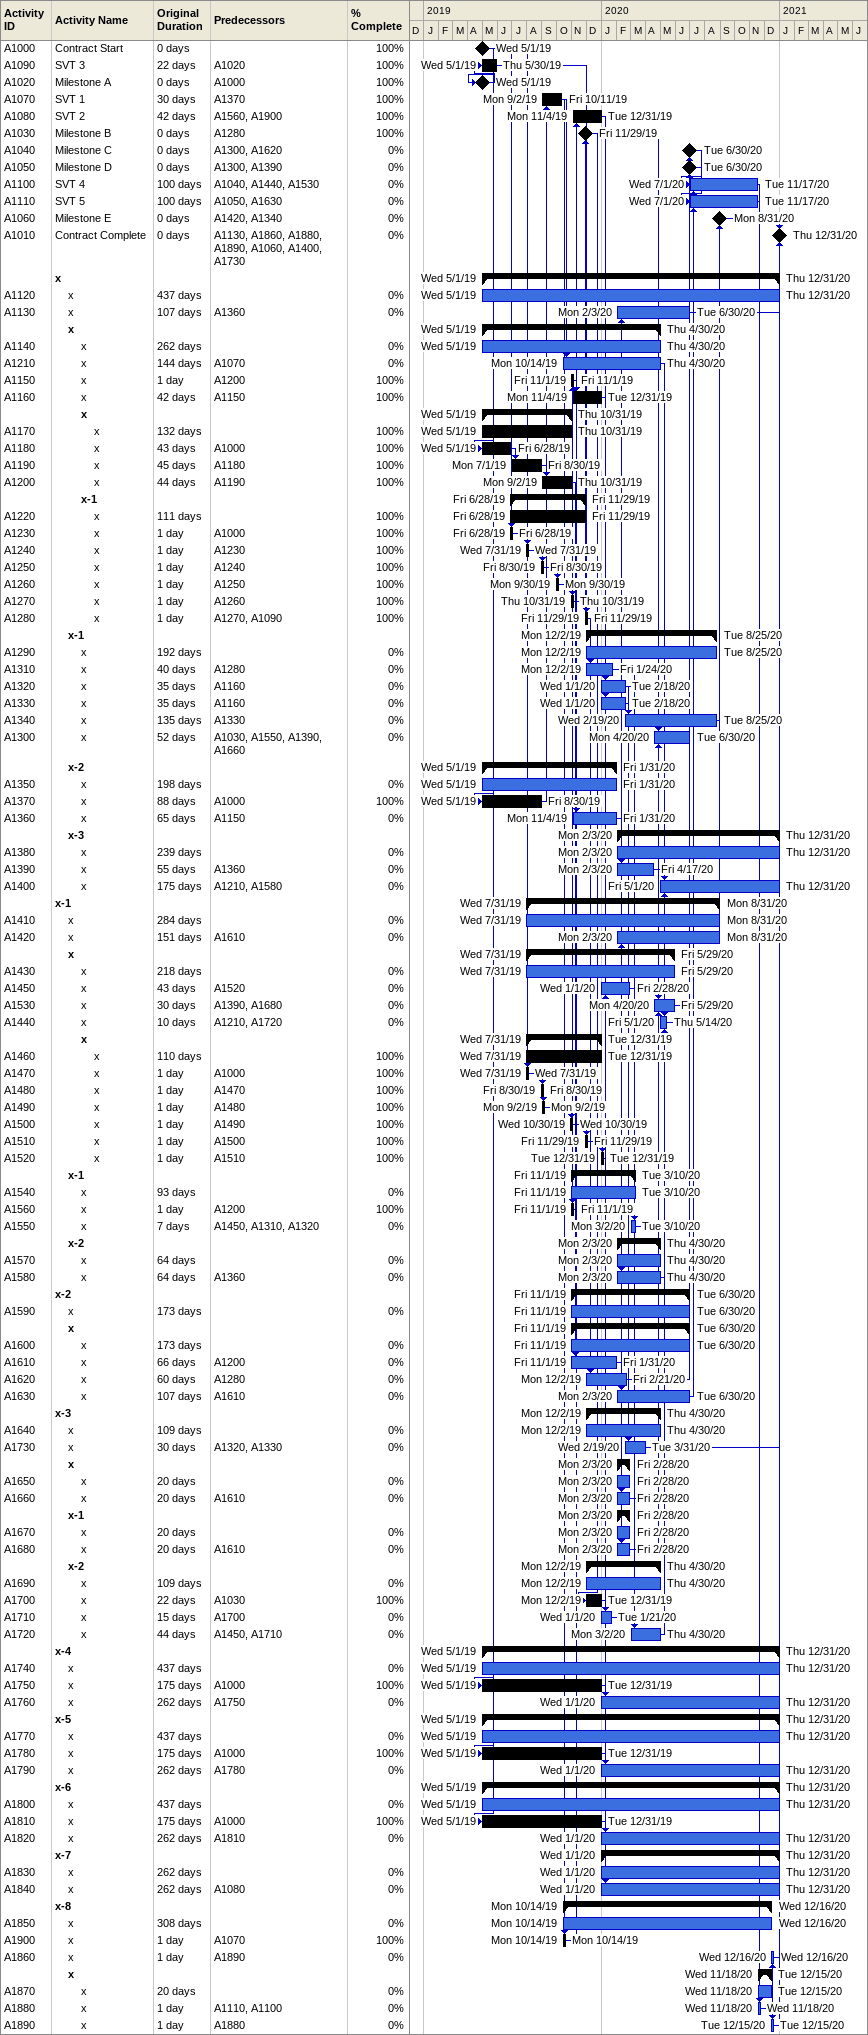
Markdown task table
| ID | Level | Task | Original duration | Start | Finish | Predecessors | % complete |
|---|---|---|---|---|---|---|---|
| A1000 | 1 | Contract Start | 0d | 2019-05-01 | 2019-05-01 |  | 100 |
| A1090 | 1 | SVT 3 | 22d | 2019-05-01 | 2019-05-30 | A1020 | 100 |
| A1020 | 1 | Milestone A | 0d | 2019-05-01 | 2019-05-01 | A1000 | 100 |
| A1070 | 1 | SVT 1 | 30d | 2019-09-02 | 2019-10-11 | A1370 | 100 |
| A1080 | 1 | SVT 2 | 42d | 2019-11-04 | 2019-12-31 | A1560, A1900 | 100 |
| A1030 | 1 | Milestone B | 0d | 2019-11-29 | 2019-11-29 | A1280 | 100 |
| A1040 | 1 | Milestone C | 0d | 2020-06-30 | 2020-06-30 | A1300, A1620 | 0 |
| A1050 | 1 | Milestone D | 0d | 2020-06-30 | 2020-06-30 | A1300, A1390 | 0 |
| A1100 | 1 | SVT 4 | 100d | 2020-07-01 | 2020-11-17 | A1040, A1440, A1530 | 0 |
| A1110 | 1 | SVT 5 | 100d | 2020-07-01 | 2020-11-17 | A1050, A1630 | 0 |
| A1060 | 1 | Milestone E | 0d | 2020-08-31 | 2020-08-31 | A1420, A1340 | 0 |
| A1010 | 1 | Contract Complete | 0d | 2020-12-31 | 2020-12-31 | A1130, A1860, A1880, A1890, A1060, A1400, A1730 | 0 |
|  | 1 | **x** |  | 2019-05-01 | 2020-12-31 |  |  |
| A1120 | 2 | x | 437d | 2019-05-01 | 2020-12-31 |  | 0 |
| A1130 | 2 | x | 107d | 2020-02-03 | 2020-06-30 | A1360 | 0 |
|  | 2 | **x** |  | 2019-05-01 | 2020-04-30 |  |  |
| A1140 | 3 | x | 262d | 2019-05-01 | 2020-04-30 |  | 0 |
| A1210 | 3 | x | 144d | 2019-10-14 | 2020-04-30 | A1070 | 0 |
| A1150 | 3 | x | 1d | 2019-11-01 | 2019-11-01 | A1200 | 100 |
| A1160 | 3 | x | 42d | 2019-11-04 | 2019-12-31 | A1150 | 100 |
|  | 3 | **x** |  | 2019-05-01 | 2019-10-31 |  |  |
| A1170 | 4 | x | 132d | 2019-05-01 | 2019-10-31 |  | 100 |
| A1180 | 4 | x | 43d | 2019-05-01 | 2019-06-28 | A1000 | 100 |
| A1190 | 4 | x | 45d | 2019-07-01 | 2019-08-30 | A1180 | 100 |
| A1200 | 4 | x | 44d | 2019-09-02 | 2019-10-31 | A1190 | 100 |
|  | 3 | **x-1** |  | 2019-06-28 | 2019-11-29 |  |  |
| A1220 | 4 | x | 111d | 2019-06-28 | 2019-11-29 |  | 100 |
| A1230 | 4 | x | 1d | 2019-06-28 | 2019-06-28 | A1000 | 100 |
| A1240 | 4 | x | 1d | 2019-07-31 | 2019-07-31 | A1230 | 100 |
| A1250 | 4 | x | 1d | 2019-08-30 | 2019-08-30 | A1240 | 100 |
| A1260 | 4 | x | 1d | 2019-09-30 | 2019-09-30 | A1250 | 100 |
| A1270 | 4 | x | 1d | 2019-10-31 | 2019-10-31 | A1260 | 100 |
| A1280 | 4 | x | 1d | 2019-11-29 | 2019-11-29 | A1270, A1090 | 100 |
|  | 2 | **x-1** |  | 2019-12-02 | 2020-08-25 |  |  |
| A1290 | 3 | x | 192d | 2019-12-02 | 2020-08-25 |  | 0 |
| A1310 | 3 | x | 40d | 2019-12-02 | 2020-01-24 | A1280 | 0 |
| A1320 | 3 | x | 35d | 2020-01-01 | 2020-02-18 | A1160 | 0 |
| A1330 | 3 | x | 35d | 2020-01-01 | 2020-02-18 | A1160 | 0 |
| A1340 | 3 | x | 135d | 2020-02-19 | 2020-08-25 | A1330 | 0 |
| A1300 | 3 | x | 52d | 2020-04-20 | 2020-06-30 | A1030, A1550, A1390, A1660 | 0 |
|  | 2 | **x-2** |  | 2019-05-01 | 2020-01-31 |  |  |
| A1350 | 3 | x | 198d | 2019-05-01 | 2020-01-31 |  | 0 |
| A1370 | 3 | x | 88d | 2019-05-01 | 2019-08-30 | A1000 | 100 |
| A1360 | 3 | x | 65d | 2019-11-04 | 2020-01-31 | A1150 | 0 |
|  | 2 | **x-3** |  | 2020-02-03 | 2020-12-31 |  |  |
| A1380 | 3 | x | 239d | 2020-02-03 | 2020-12-31 |  | 0 |
| A1390 | 3 | x | 55d | 2020-02-03 | 2020-04-17 | A1360 | 0 |
| A1400 | 3 | x | 175d | 2020-05-01 | 2020-12-31 | A1210, A1580 | 0 |
|  | 1 | **x-1** |  | 2019-07-31 | 2020-08-31 |  |  |
| A1410 | 2 | x | 284d | 2019-07-31 | 2020-08-31 |  | 0 |
| A1420 | 2 | x | 151d | 2020-02-03 | 2020-08-31 | A1610 | 0 |
|  | 2 | **x** |  | 2019-07-31 | 2020-05-29 |  |  |
| A1430 | 3 | x | 218d | 2019-07-31 | 2020-05-29 |  | 0 |
| A1450 | 3 | x | 43d | 2020-01-01 | 2020-02-28 | A1520 | 0 |
| A1530 | 3 | x | 30d | 2020-04-20 | 2020-05-29 | A1390, A1680 | 0 |
| A1440 | 3 | x | 10d | 2020-05-01 | 2020-05-14 | A1210, A1720 | 0 |
|  | 3 | **x** |  | 2019-07-31 | 2019-12-31 |  |  |
| A1460 | 4 | x | 110d | 2019-07-31 | 2019-12-31 |  | 100 |
| A1470 | 4 | x | 1d | 2019-07-31 | 2019-07-31 | A1000 | 100 |
| A1480 | 4 | x | 1d | 2019-08-30 | 2019-08-30 | A1470 | 100 |
| A1490 | 4 | x | 1d | 2019-09-02 | 2019-09-02 | A1480 | 100 |
| A1500 | 4 | x | 1d | 2019-10-30 | 2019-10-30 | A1490 | 100 |
| A1510 | 4 | x | 1d | 2019-11-29 | 2019-11-29 | A1500 | 100 |
| A1520 | 4 | x | 1d | 2019-12-31 | 2019-12-31 | A1510 | 100 |
|  | 2 | **x-1** |  | 2019-11-01 | 2020-03-10 |  |  |
| A1540 | 3 | x | 93d | 2019-11-01 | 2020-03-10 |  | 0 |
| A1560 | 3 | x | 1d | 2019-11-01 | 2019-11-01 | A1200 | 100 |
| A1550 | 3 | x | 7d | 2020-03-02 | 2020-03-10 | A1450, A1310, A1320 | 0 |
|  | 2 | **x-2** |  | 2020-02-03 | 2020-04-30 |  |  |
| A1570 | 3 | x | 64d | 2020-02-03 | 2020-04-30 |  | 0 |
| A1580 | 3 | x | 64d | 2020-02-03 | 2020-04-30 | A1360 | 0 |
|  | 1 | **x-2** |  | 2019-11-01 | 2020-06-30 |  |  |
| A1590 | 2 | x | 173d | 2019-11-01 | 2020-06-30 |  | 0 |
|  | 2 | **x** |  | 2019-11-01 | 2020-06-30 |  |  |
| A1600 | 3 | x | 173d | 2019-11-01 | 2020-06-30 |  | 0 |
| A1610 | 3 | x | 66d | 2019-11-01 | 2020-01-31 | A1200 | 0 |
| A1620 | 3 | x | 60d | 2019-12-02 | 2020-02-21 | A1280 | 0 |
| A1630 | 3 | x | 107d | 2020-02-03 | 2020-06-30 | A1610 | 0 |
|  | 1 | **x-3** |  | 2019-12-02 | 2020-04-30 |  |  |
| A1640 | 2 | x | 109d | 2019-12-02 | 2020-04-30 |  | 0 |
| A1730 | 2 | x | 30d | 2020-02-19 | 2020-03-31 | A1320, A1330 | 0 |
|  | 2 | **x** |  | 2020-02-03 | 2020-02-28 |  |  |
| A1650 | 3 | x | 20d | 2020-02-03 | 2020-02-28 |  | 0 |
| A1660 | 3 | x | 20d | 2020-02-03 | 2020-02-28 | A1610 | 0 |
|  | 2 | **x-1** |  | 2020-02-03 | 2020-02-28 |  |  |
| A1670 | 3 | x | 20d | 2020-02-03 | 2020-02-28 |  | 0 |
| A1680 | 3 | x | 20d | 2020-02-03 | 2020-02-28 | A1610 | 0 |
|  | 2 | **x-2** |  | 2019-12-02 | 2020-04-30 |  |  |
| A1690 | 3 | x | 109d | 2019-12-02 | 2020-04-30 |  | 0 |
| A1700 | 3 | x | 22d | 2019-12-02 | 2019-12-31 | A1030 | 100 |
| A1710 | 3 | x | 15d | 2020-01-01 | 2020-01-21 | A1700 | 0 |
| A1720 | 3 | x | 44d | 2020-03-02 | 2020-04-30 | A1450, A1710 | 0 |
|  | 1 | **x-4** |  | 2019-05-01 | 2020-12-31 |  |  |
| A1740 | 2 | x | 437d | 2019-05-01 | 2020-12-31 |  | 0 |
| A1750 | 2 | x | 175d | 2019-05-01 | 2019-12-31 | A1000 | 100 |
| A1760 | 2 | x | 262d | 2020-01-01 | 2020-12-31 | A1750 | 0 |
|  | 1 | **x-5** |  | 2019-05-01 | 2020-12-31 |  |  |
| A1770 | 2 | x | 437d | 2019-05-01 | 2020-12-31 |  | 0 |
| A1780 | 2 | x | 175d | 2019-05-01 | 2019-12-31 | A1000 | 100 |
| A1790 | 2 | x | 262d | 2020-01-01 | 2020-12-31 | A1780 | 0 |
|  | 1 | **x-6** |  | 2019-05-01 | 2020-12-31 |  |  |
| A1800 | 2 | x | 437d | 2019-05-01 | 2020-12-31 |  | 0 |
| A1810 | 2 | x | 175d | 2019-05-01 | 2019-12-31 | A1000 | 100 |
| A1820 | 2 | x | 262d | 2020-01-01 | 2020-12-31 | A1810 | 0 |
|  | 1 | **x-7** |  | 2020-01-01 | 2020-12-31 |  |  |
| A1830 | 2 | x | 262d | 2020-01-01 | 2020-12-31 |  | 0 |
| A1840 | 2 | x | 262d | 2020-01-01 | 2020-12-31 | A1080 | 0 |
|  | 1 | **x-8** |  | 2019-10-14 | 2020-12-16 |  |  |
| A1850 | 2 | x | 308d | 2019-10-14 | 2020-12-16 |  | 0 |
| A1900 | 2 | x | 1d | 2019-10-14 | 2019-10-14 | A1070 | 100 |
| A1860 | 2 | x | 1d | 2020-12-16 | 2020-12-16 | A1890 | 0 |
|  | 2 | **x** |  | 2020-11-18 | 2020-12-15 |  |  |
| A1870 | 3 | x | 20d | 2020-11-18 | 2020-12-15 |  | 0 |
| A1880 | 3 | x | 1d | 2020-11-18 | 2020-11-18 | A1110, A1100 | 0 |
| A1890 | 3 | x | 1d | 2020-12-15 | 2020-12-15 | A1880 | 0 |
